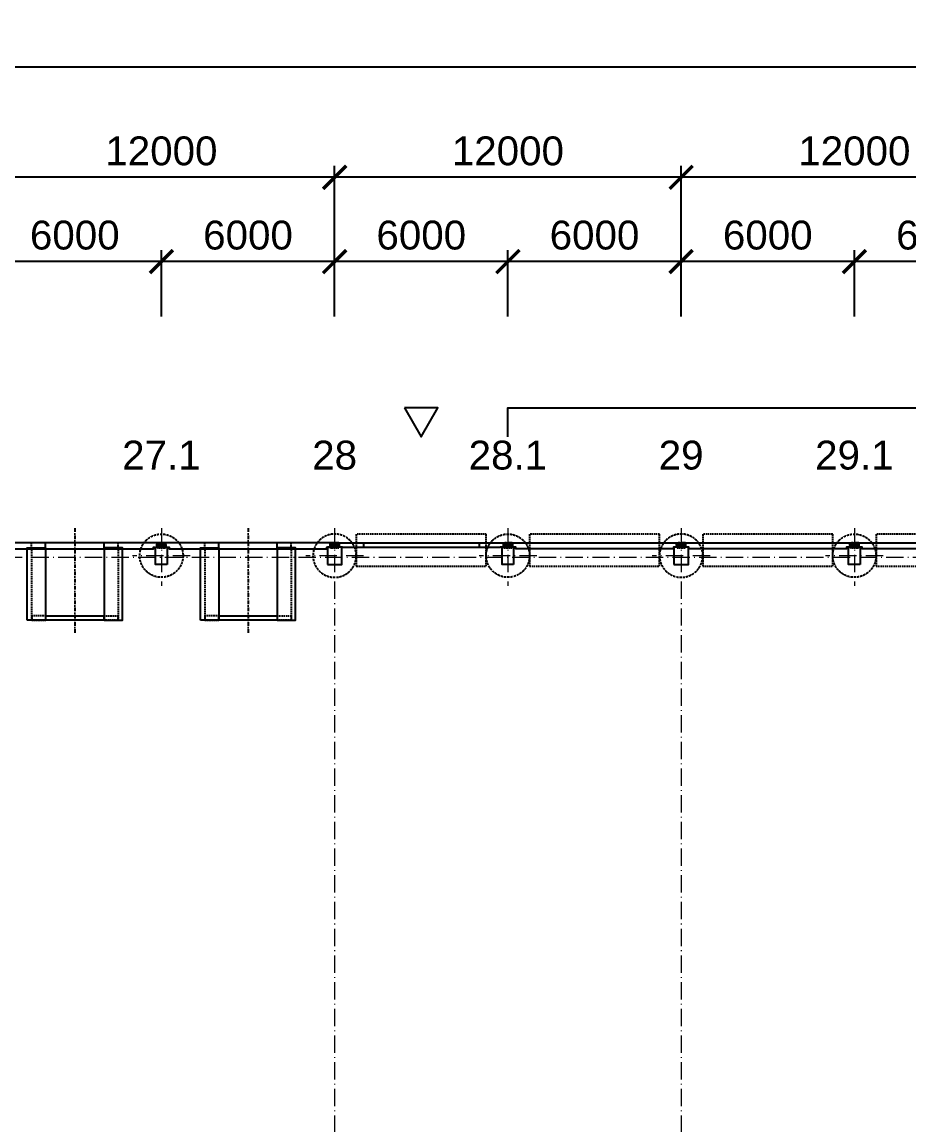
# Model space of a CAD drawing. Header units: millimetres. Extents: x 325046 to 1268204, y 1875583 to 2761998.
# Drawn here: x 1019254 to 1049968, y 2325574 to 2363789 of the extents above; entities that cross this region are included whole.
import ezdxf
from ezdxf.enums import TextEntityAlignment as Align

# ---------------------------------------------------------------- set-up
doc = ezdxf.new("R2010")
doc.units = ezdxf.units.MM
doc.header["$LTSCALE"] = 100
doc.header["$PDMODE"] = 65
for name, pattern in [('ACAD_ISO10W100', [18.5, 12, -3, 0.5, -3]), ('DASHDOT', [1, 0.5, -0.25, 0, -0.25]), ('DASHED', [0.75, 0.5, -0.25])]:
    doc.linetypes.add(name, pattern=pattern)
for name, color, linetype in [('005', 9, 'Continuous'), ('025', 1, 'Continuous'), ('035', 7, 'Continuous'), ('070', 6, 'Continuous'), ('KOTY', 2, 'Continuous'), ('Kóty osové', 5, 'Continuous')]:
    doc.layers.add(name, color=color, linetype=linetype)
doc.layers.add('Objekty - osy', color=5, linetype='ACAD_ISO10W100', lineweight=20)
doc.layers.add('Popis OS', color=7, linetype='Continuous', true_color=0xbd0a5d)
doc.layers.add('Příprava na dock', color=7, linetype='Continuous', true_color=0x616161)
doc.styles.add('ARIL-TENKÝ', font='arial.ttf')
doc.dimstyles.new('400', dxfattribs={"dimscale": 400, "dimtxt": 2.5, "dimasz": 2, "dimexe": 1, "dimexo": 12, "dimgap": 1, "dimtad": 1, "dimdec": 0, "dimzin": 0, "dimdsep": 46, "dimtxsty": 'ARIL-TENKÝ', "dimblk": 'ARCHTICK', "dimcen": 4, "dimdle": 1, "dimclrd": 256, "dimclre": 256, "dimclrt": 7, "dimadec": 0, "dimazin": 0, "dimtfac": 1, "dimtdec": 0, "dimtix": 1, "dimtofl": 0, "dimtmove": 0, "dimatfit": 0, "dimldrblk": 'OBLIQUE', "dimfxl": 1, "dimtolj": 1, "dimtzin": 0, "dimlwd": -1, "dimlwe": -1, "dimarcsym": 0})
pattern_1 = [(315, (5140985.628, -6588046.055), (22.09708691, 22.09708691), [])]
pattern_2 = [(45, (5086985.628, -4743861.954), (22.09708691, -22.09708691), [])]

# ---------------------------------------------------------------- blocks, each defined once
blk = doc.blocks.new('H1 PU')
at = {"layer": 'Příprava na dock', "linetype": 'DASHED', "ltscale": 1.5}
blk.add_circle((1537736, -4876565), 750, dxfattribs=at)
blk = doc.blocks.new('mustek')
at = {"layer": 'Příprava na dock', "linetype": 'DASHED'}
for p, q in [((-285791, -4473831), (-283291, -4473831)), ((-285791, -4476831), (-283291, -4476831))]:
    blk.add_line(p, q, dxfattribs=at)
at = {"layer": 'Příprava na dock'}
for points in [[(-285791, -4473681), (-285791, -4473681), (-285791, -4474316), (-283291, -4474316), (-283291, -4474316), (-283291, -4473681), (-283291, -4473681), (-283291, -4473681), (-285791, -4473681), (-285791, -4473681), (-285791, -4473681), (-285791, -4473681)], [(-283291, -4474326), (-283291, -4476336), (-283441, -4476336), (-283441, -4474326), (-283291, -4474326)], [(-283291, -4476981), (-283291, -4476981), (-283291, -4476981), (-283291, -4476981), (-285791, -4476981), (-285791, -4476981), (-285791, -4476981), (-285791, -4476981), (-285791, -4476981), (-285791, -4476346), (-283291, -4476346), (-283291, -4476981)]]:
    blk.add_lwpolyline(points, dxfattribs=at)
at = {"layer": 'Příprava na dock', "linetype": 'DASHED'}
for points in [[(-283441, -4474326), (-283441, -4473841), (-283291, -4473841), (-283291, -4474326)], [(-283441, -4476332), (-283441, -4476821), (-283291, -4476821), (-283291, -4476336)]]:
    blk.add_lwpolyline(points, dxfattribs=at)
at = {"layer": 'Příprava na dock', "linetype": 'DASHDOT', "ltscale": 2.5}
blk.add_lwpolyline([(-286471, -4475331), (-282791, -4475331)], dxfattribs=at)
blk = doc.blocks.new('_ARCHTICK')
at = {"color": 0, "linetype": 'ByBlock', "const_width": 0.15}
blk.add_lwpolyline([(-0.5, -0.5), (0.5, 0.5)], dxfattribs=at)
blk = doc.blocks.new('*D1407')
at = {"layer": 'Defpoints', "color": 0, "transparency": 16777216}
for p in [(1048079, 2355490), (1048079, 2348788), (1054079, 2348788)]:
    blk.add_point(p, dxfattribs=at)
at = {"layer": 'Kóty osové', "transparency": 16777216}
for p, q in [((1048079, 2353588), (1048079, 2355890)), ((1054079, 2353588), (1054079, 2355890)), ((1054479, 2355490), (1047679, 2355490))]:
    blk.add_line(p, q, dxfattribs=at)
at = {"layer": 'Kóty osové', "transparency": 16777216, "xscale": 800, "yscale": 800, "zscale": 800, "rotation": 180}
blk.add_blockref('_ARCHTICK', (1048079, 2355490), dxfattribs=at)
at = {"layer": 'Kóty osové', "transparency": 16777216, "xscale": 800, "yscale": 800, "zscale": 800}
blk.add_blockref('_ARCHTICK', (1054079, 2355490), dxfattribs=at)
at = {"layer": 'Kóty osové', "color": 7, "transparency": 16777216, "insert": (1051079, 2356401), "char_height": 1000, "attachment_point": 5, "style": 'ARIL-TENKÝ'}
blk.add_mtext('\\A1;6000', dxfattribs=at)
blk = doc.blocks.new('_Oblique')
at = {"color": 0, "lineweight": -2}
blk.add_line((-0.5, -0.5), (0.5, 0.5), dxfattribs=at)
blk = doc.blocks.new('*D1408')
at = {"layer": 'Defpoints', "color": 0, "transparency": 16777216}
for p in [(1042079, 2355490), (1042079, 2348788), (1048079, 2348788)]:
    blk.add_point(p, dxfattribs=at)
at = {"layer": 'Kóty osové', "transparency": 16777216}
for p, q in [((1042079, 2353588), (1042079, 2355890)), ((1048079, 2353588), (1048079, 2355890)), ((1048479, 2355490), (1041679, 2355490))]:
    blk.add_line(p, q, dxfattribs=at)
at = {"layer": 'Kóty osové', "transparency": 16777216, "xscale": 800, "yscale": 800, "zscale": 800, "rotation": 180}
blk.add_blockref('_ARCHTICK', (1042079, 2355490), dxfattribs=at)
at = {"layer": 'Kóty osové', "transparency": 16777216, "xscale": 800, "yscale": 800, "zscale": 800}
blk.add_blockref('_ARCHTICK', (1048079, 2355490), dxfattribs=at)
at = {"layer": 'Kóty osové', "color": 7, "transparency": 16777216, "insert": (1045079, 2356401), "char_height": 1000, "attachment_point": 5, "style": 'ARIL-TENKÝ'}
blk.add_mtext('\\A1;6000', dxfattribs=at)
blk = doc.blocks.new('*D1409')
at = {"layer": 'Defpoints', "color": 0, "transparency": 16777216}
for p in [(1036079, 2355490), (1036079, 2348788), (1042079, 2348788)]:
    blk.add_point(p, dxfattribs=at)
at = {"layer": 'Kóty osové', "transparency": 16777216}
for p, q in [((1036079, 2353588), (1036079, 2355890)), ((1042079, 2353588), (1042079, 2355890)), ((1042479, 2355490), (1035679, 2355490))]:
    blk.add_line(p, q, dxfattribs=at)
at = {"layer": 'Kóty osové', "transparency": 16777216, "xscale": 800, "yscale": 800, "zscale": 800, "rotation": 180}
blk.add_blockref('_ARCHTICK', (1036079, 2355490), dxfattribs=at)
at = {"layer": 'Kóty osové', "transparency": 16777216, "xscale": 800, "yscale": 800, "zscale": 800}
blk.add_blockref('_ARCHTICK', (1042079, 2355490), dxfattribs=at)
at = {"layer": 'Kóty osové', "color": 7, "transparency": 16777216, "insert": (1039079, 2356401), "char_height": 1000, "attachment_point": 5, "style": 'ARIL-TENKÝ'}
blk.add_mtext('\\A1;6000', dxfattribs=at)
blk = doc.blocks.new('*D1410')
at = {"layer": 'Defpoints', "color": 0, "transparency": 16777216}
for p in [(1030079, 2355490), (1030079, 2348788), (1036079, 2348788)]:
    blk.add_point(p, dxfattribs=at)
at = {"layer": 'Kóty osové', "transparency": 16777216}
for p, q in [((1030079, 2353588), (1030079, 2355890)), ((1036079, 2353588), (1036079, 2355890)), ((1036479, 2355490), (1029679, 2355490))]:
    blk.add_line(p, q, dxfattribs=at)
at = {"layer": 'Kóty osové', "transparency": 16777216, "xscale": 800, "yscale": 800, "zscale": 800, "rotation": 180}
blk.add_blockref('_ARCHTICK', (1030079, 2355490), dxfattribs=at)
at = {"layer": 'Kóty osové', "transparency": 16777216, "xscale": 800, "yscale": 800, "zscale": 800}
blk.add_blockref('_ARCHTICK', (1036079, 2355490), dxfattribs=at)
at = {"layer": 'Kóty osové', "color": 7, "transparency": 16777216, "insert": (1033079, 2356401), "char_height": 1000, "attachment_point": 5, "style": 'ARIL-TENKÝ'}
blk.add_mtext('\\A1;6000', dxfattribs=at)
blk = doc.blocks.new('*D1411')
at = {"layer": 'Defpoints', "color": 0, "transparency": 16777216}
for p in [(1024079, 2355490), (1024079, 2348788), (1030079, 2348788)]:
    blk.add_point(p, dxfattribs=at)
at = {"layer": 'Kóty osové', "transparency": 16777216}
for p, q in [((1024079, 2353588), (1024079, 2355890)), ((1030079, 2353588), (1030079, 2355890)), ((1030479, 2355490), (1023679, 2355490))]:
    blk.add_line(p, q, dxfattribs=at)
at = {"layer": 'Kóty osové', "transparency": 16777216, "xscale": 800, "yscale": 800, "zscale": 800, "rotation": 180}
blk.add_blockref('_ARCHTICK', (1024079, 2355490), dxfattribs=at)
at = {"layer": 'Kóty osové', "transparency": 16777216, "xscale": 800, "yscale": 800, "zscale": 800}
blk.add_blockref('_ARCHTICK', (1030079, 2355490), dxfattribs=at)
at = {"layer": 'Kóty osové', "color": 7, "transparency": 16777216, "insert": (1027079, 2356401), "char_height": 1000, "attachment_point": 5, "style": 'ARIL-TENKÝ'}
blk.add_mtext('\\A1;6000', dxfattribs=at)
blk = doc.blocks.new('*D1412')
at = {"layer": 'Defpoints', "color": 0, "transparency": 16777216}
for p in [(1018079, 2355490), (1018079, 2348788), (1024079, 2348788)]:
    blk.add_point(p, dxfattribs=at)
at = {"layer": 'Kóty osové', "transparency": 16777216}
for p, q in [((1018079, 2353588), (1018079, 2355890)), ((1024079, 2353588), (1024079, 2355890)), ((1024479, 2355490), (1017679, 2355490))]:
    blk.add_line(p, q, dxfattribs=at)
at = {"layer": 'Kóty osové', "transparency": 16777216, "xscale": 800, "yscale": 800, "zscale": 800, "rotation": 180}
blk.add_blockref('_ARCHTICK', (1018079, 2355490), dxfattribs=at)
at = {"layer": 'Kóty osové', "transparency": 16777216, "xscale": 800, "yscale": 800, "zscale": 800}
blk.add_blockref('_ARCHTICK', (1024079, 2355490), dxfattribs=at)
at = {"layer": 'Kóty osové', "color": 7, "transparency": 16777216, "insert": (1021079, 2356401), "char_height": 1000, "attachment_point": 5, "style": 'ARIL-TENKÝ'}
blk.add_mtext('\\A1;6000', dxfattribs=at)
blk = doc.blocks.new('*D1452')
at = {"layer": 'Defpoints', "color": 0, "transparency": 16777216}
for p in [(1018079, 2358409), (1030079, 2353588), (1018079, 2348908)]:
    blk.add_point(p, dxfattribs=at)
at = {"layer": 'Kóty osové', "transparency": 16777216}
for p, q in [((1018079, 2353708), (1018079, 2358809)), ((1030079, 2358388), (1030079, 2358809)), ((1030479, 2358409), (1017679, 2358409))]:
    blk.add_line(p, q, dxfattribs=at)
at = {"layer": 'Kóty osové', "transparency": 16777216, "xscale": 800, "yscale": 800, "zscale": 800, "rotation": 180}
blk.add_blockref('_ARCHTICK', (1018079, 2358409), dxfattribs=at)
at = {"layer": 'Kóty osové', "transparency": 16777216, "xscale": 800, "yscale": 800, "zscale": 800}
blk.add_blockref('_ARCHTICK', (1030079, 2358409), dxfattribs=at)
at = {"layer": 'Kóty osové', "color": 7, "transparency": 16777216, "insert": (1024079, 2359319), "char_height": 1000, "attachment_point": 5, "style": 'ARIL-TENKÝ'}
blk.add_mtext('\\A1;12000', dxfattribs=at)
blk = doc.blocks.new('*D1453')
at = {"layer": 'Defpoints', "color": 0, "transparency": 16777216}
for p in [(1030079, 2358409), (1042079, 2353588), (1030079, 2348908)]:
    blk.add_point(p, dxfattribs=at)
at = {"layer": 'Kóty osové', "transparency": 16777216}
for p, q in [((1030079, 2353708), (1030079, 2358809)), ((1042079, 2358388), (1042079, 2358809)), ((1042479, 2358409), (1029679, 2358409))]:
    blk.add_line(p, q, dxfattribs=at)
at = {"layer": 'Kóty osové', "transparency": 16777216, "xscale": 800, "yscale": 800, "zscale": 800, "rotation": 180}
blk.add_blockref('_ARCHTICK', (1030079, 2358409), dxfattribs=at)
at = {"layer": 'Kóty osové', "transparency": 16777216, "xscale": 800, "yscale": 800, "zscale": 800}
blk.add_blockref('_ARCHTICK', (1042079, 2358409), dxfattribs=at)
at = {"layer": 'Kóty osové', "color": 7, "transparency": 16777216, "insert": (1036079, 2359319), "char_height": 1000, "attachment_point": 5, "style": 'ARIL-TENKÝ'}
blk.add_mtext('\\A1;12000', dxfattribs=at)
blk = doc.blocks.new('*D1454')
at = {"layer": 'Defpoints', "color": 0, "transparency": 16777216}
for p in [(1042079, 2358409), (1054079, 2353588), (1042079, 2348908)]:
    blk.add_point(p, dxfattribs=at)
at = {"layer": 'Kóty osové', "transparency": 16777216}
for p, q in [((1042079, 2353708), (1042079, 2358809)), ((1054079, 2358388), (1054079, 2358809)), ((1054479, 2358409), (1041679, 2358409))]:
    blk.add_line(p, q, dxfattribs=at)
at = {"layer": 'Kóty osové', "transparency": 16777216, "xscale": 800, "yscale": 800, "zscale": 800, "rotation": 180}
blk.add_blockref('_ARCHTICK', (1042079, 2358409), dxfattribs=at)
at = {"layer": 'Kóty osové', "transparency": 16777216, "xscale": 800, "yscale": 800, "zscale": 800}
blk.add_blockref('_ARCHTICK', (1054079, 2358409), dxfattribs=at)
at = {"layer": 'Kóty osové', "color": 7, "transparency": 16777216, "insert": (1048079, 2359319), "char_height": 1000, "attachment_point": 5, "style": 'ARIL-TENKÝ'}
blk.add_mtext('\\A1;12000', dxfattribs=at)
blk = doc.blocks.new('ZN9')
at = {"layer": '005'}
h = blk.add_hatch(dxfattribs=at)
h.set_pattern_fill('ANSI31', color=256, scale=250, angle=360)
h.set_pattern_definition([(45, (2111220.89, -1291173.425), (-22.09708691, 22.09708691), [])])
edge = h.paths.add_edge_path()
edge.add_line((1126159, -5545650), (1126269, -5545650))
edge.add_line((1126269, -5545650), (1126269, -5545770))
edge.add_line((1126259, -5545770), (1126149, -5545770))
edge.add_line((1126149, -5545770), (1126149, -5545650))
h = blk.add_hatch(dxfattribs=at)
h.set_pattern_fill('ANSI31', color=256, scale=250, angle=360)
h.set_pattern_definition([(315, (2111220.89, -9806087.146), (-22.09708691, -22.09708691), [])])
edge = h.paths.add_edge_path()
edge.add_line((1126159, -5551610), (1126269, -5551610))
edge.add_line((1126269, -5551610), (1126269, -5551490))
edge.add_line((1126259, -5551490), (1126149, -5551490))
edge.add_line((1126149, -5551490), (1126149, -5551610))
at = {"layer": '005', "linetype": 'DASHDOT'}
for points in [[(1126099, -5545710), (1126319, -5545710)], [(1126209, -5545600), (1126209, -5545820)], [(1126099, -5551550), (1126319, -5551550)], [(1126209, -5551660), (1126209, -5551440)]]:
    blk.add_lwpolyline(points, dxfattribs=at)
at = {"layer": '025'}
for points in [[(1126149, -5545650), (1126269, -5545650), (1126269, -5545770), (1126149, -5545770), (1126149, -5545650)], [(1126149, -5551610), (1126269, -5551610), (1126269, -5551490), (1126149, -5551490), (1126149, -5551610)]]:
    blk.add_lwpolyline(points, dxfattribs=at)
at = {"layer": '035', "ltscale": 0.5}
blk.add_lwpolyline([(1126139, -5551620), (1126139, -5545640), (1126279, -5545640), (1126279, -5545900), (1126339, -5545900), (1126339, -5551360), (1126279, -5551360), (1126279, -5551620)], close=True, dxfattribs=at)
at = {"layer": '035'}
for points in [[(1126139, -5545640), (1126279, -5545640), (1126279, -5545780), (1126139, -5545780)], [(1126139, -5551620), (1126279, -5551620), (1126279, -5551480), (1126139, -5551480)]]:
    blk.add_lwpolyline(points, close=True, dxfattribs=at)
for points in [[(1126149, -5545770), (1126139, -5545770)], [(1126149, -5545770), (1126139, -5545770)], [(1126269, -5545770), (1126279, -5545770)], [(1126269, -5545770), (1126279, -5545770)], [(1126339, -5547615), (1126139, -5547615)], [(1126339, -5549645), (1126139, -5549645)], [(1126149, -5551490), (1126139, -5551490)], [(1126149, -5551490), (1126139, -5551490)], [(1126269, -5551490), (1126279, -5551490)], [(1126269, -5551490), (1126279, -5551490)]]:
    blk.add_lwpolyline(points, dxfattribs=at)
at = {"layer": '035', "linetype": 'DASHED'}
for points in [[(1126339, -5547130), (1126139, -5547130)], [(1126339, -5550130), (1126139, -5550130)]]:
    blk.add_lwpolyline(points, dxfattribs=at)
blk = doc.blocks.new('ZN15.1_PU')
at = {"layer": '005'}
h = blk.add_hatch(dxfattribs=at)
h.set_pattern_fill('ANSI31', color=256, scale=250, angle=270)
h.set_pattern_definition(pattern_1)
edge = h.paths.add_edge_path()
edge.add_line((880549, -5602975), (880549, -5603094))
edge.add_line((880549, -5603094), (880669, -5603094))
edge.add_line((880669, -5603093), (880669, -5602974))
edge.add_line((880669, -5602974), (880549, -5602974))
h = blk.add_hatch(dxfattribs=at)
h.set_pattern_fill('ANSI31', color=256, scale=250, angle=270)
h.set_pattern_definition(pattern_1)
edge = h.paths.add_edge_path()
edge.add_line((886509, -5602984), (886509, -5603094))
edge.add_line((886509, -5603094), (886389, -5603094))
edge.add_line((886389, -5603084), (886389, -5602974))
edge.add_line((886389, -5602974), (886509, -5602974))
at = {"layer": '005', "linetype": 'DASHDOT'}
for points in [[(880499, -5603034), (880719, -5603034)], [(880609, -5602924), (880609, -5603144)], [(886559, -5603034), (886339, -5603034)], [(886449, -5602924), (886449, -5603144)]]:
    blk.add_lwpolyline(points, dxfattribs=at)
at = {"layer": '025', "linetype": 'DASHED'}
blk.add_lwpolyline([(885779, -5602664), (881279, -5602664), (881279, -5603764), (885779, -5603764)], close=True, dxfattribs=at)
at = {"layer": '025'}
for points in [[(880549, -5602974), (880549, -5603094), (880669, -5603094), (880669, -5602974), (880549, -5602974)], [(886509, -5602974), (886509, -5603094), (886389, -5603094), (886389, -5602974), (886509, -5602974)]]:
    blk.add_lwpolyline(points, dxfattribs=at)
at = {"layer": '035', "ltscale": 0.5}
blk.add_lwpolyline([(880539, -5602964), (886519, -5602964), (886519, -5603104), (886259, -5603104), (886259, -5603124), (880799, -5603124), (880799, -5603104), (880539, -5603104)], close=True, dxfattribs=at)
at = {"layer": '035'}
for points in [[(880539, -5602964), (880539, -5603104), (880679, -5603104), (880679, -5602964)], [(886519, -5602964), (886519, -5603104), (886379, -5603104), (886379, -5602964)]]:
    blk.add_lwpolyline(points, close=True, dxfattribs=at)
for points in [[(880669, -5602974), (880669, -5602964)], [(880669, -5602974), (880669, -5602964)], [(880669, -5603094), (880669, -5603104)], [(880669, -5603094), (880669, -5603104)], [(881529, -5602964), (881529, -5603124)], [(885529, -5602964), (885529, -5603124)], [(886389, -5602974), (886389, -5602964)], [(886389, -5602974), (886389, -5602964)], [(886389, -5603094), (886389, -5603104)], [(886389, -5603094), (886389, -5603104)]]:
    blk.add_lwpolyline(points, dxfattribs=at)
blk = doc.blocks.new('ZN205')
at = {"layer": '005'}
h = blk.add_hatch(dxfattribs=at)
h.set_pattern_fill('ANSI31', color=256, scale=250, angle=90)
h.set_pattern_definition(pattern_2)
edge = h.paths.add_edge_path()
edge.add_line((826549, -5728933), (826549, -5728814))
edge.add_line((826549, -5728814), (826669, -5728814))
edge.add_line((826669, -5728815), (826669, -5728934))
edge.add_line((826669, -5728934), (826549, -5728934))
h = blk.add_hatch(dxfattribs=at)
h.set_pattern_fill('ANSI31', color=256, scale=250, angle=90)
h.set_pattern_definition(pattern_2)
edge = h.paths.add_edge_path()
edge.add_line((832509, -5728924), (832509, -5728814))
edge.add_line((832509, -5728814), (832389, -5728814))
edge.add_line((832389, -5728824), (832389, -5728934))
edge.add_line((832389, -5728934), (832509, -5728934))
at = {"layer": '005', "linetype": 'DASHDOT'}
for points in [[(826499, -5728874), (826719, -5728874)], [(826609, -5728984), (826609, -5728764)], [(832559, -5728874), (832339, -5728874)], [(832449, -5728984), (832449, -5728764)]]:
    blk.add_lwpolyline(points, dxfattribs=at)
at = {"layer": '025', "linetype": 'DASHED'}
blk.add_lwpolyline([(831779, -5729244), (827279, -5729244), (827279, -5728144), (831779, -5728144)], close=True, dxfattribs=at)
at = {"layer": '025'}
for points in [[(826549, -5728934), (826549, -5728814), (826669, -5728814), (826669, -5728934), (826549, -5728934)], [(832509, -5728934), (832509, -5728814), (832389, -5728814), (832389, -5728934), (832509, -5728934)]]:
    blk.add_lwpolyline(points, dxfattribs=at)
at = {"layer": '035', "ltscale": 0.5}
blk.add_lwpolyline([(826539, -5728944), (832519, -5728944), (832519, -5728804), (832259, -5728804), (832259, -5728744), (826799, -5728744), (826799, -5728804), (826539, -5728804)], close=True, dxfattribs=at)
at = {"layer": '035'}
for points in [[(826539, -5728944), (826539, -5728804), (826679, -5728804), (826679, -5728944)], [(832519, -5728944), (832519, -5728804), (832379, -5728804), (832379, -5728944)]]:
    blk.add_lwpolyline(points, close=True, dxfattribs=at)
for points in [[(826669, -5728814), (826669, -5728804)], [(826669, -5728814), (826669, -5728804)], [(832389, -5728814), (832389, -5728804)], [(832389, -5728814), (832389, -5728804)], [(826669, -5728934), (826669, -5728944)], [(826669, -5728934), (826669, -5728944)], [(832389, -5728934), (832389, -5728944)], [(832389, -5728934), (832389, -5728944)]]:
    blk.add_lwpolyline(points, dxfattribs=at)
blk = doc.blocks.new('*D1562')
at = {"layer": 'Defpoints', "color": 0, "transparency": 16777216}
for p in [(705684, 2362222), (705684, 2345719), (1078474, 2345719)]:
    blk.add_point(p, dxfattribs=at)
at = {"layer": 'Kóty osové', "transparency": 16777216}
for p, q in [((705684, 2350519), (705684, 2362622)), ((1078474, 2350519), (1078474, 2362622)), ((1078874, 2362222), (705284, 2362222))]:
    blk.add_line(p, q, dxfattribs=at)
at = {"layer": 'Kóty osové', "transparency": 16777216, "xscale": 800, "yscale": 800, "zscale": 800, "rotation": 180}
blk.add_blockref('_ARCHTICK', (705684, 2362222), dxfattribs=at)
at = {"layer": 'Kóty osové', "transparency": 16777216, "xscale": 800, "yscale": 800, "zscale": 800}
blk.add_blockref('_ARCHTICK', (1078474, 2362222), dxfattribs=at)
at = {"layer": 'Kóty osové', "color": 7, "transparency": 16777216, "insert": (892079, 2363133), "char_height": 1000, "attachment_point": 5, "style": 'ARIL-TENKÝ'}
blk.add_mtext('\\A1;372790', dxfattribs=at)

msp = doc.modelspace()

# ---------------------------------------------------------------- linework, layer by layer
at = {"layer": '025', "linetype": 'DASHED', "ltscale": 0.8}
for points in [[(1024218.7, 2345571.1), (1024218.7, 2345579.1), (1023938.7, 2345579.1), (1023938.7, 2345571.1)], [(1024218.7, 2345571.1), (1024218.7, 2345579.1), (1023938.7, 2345579.1), (1023938.7, 2345571.1)], [(1030218.7, 2345571.1), (1030218.7, 2345579.1), (1029938.7, 2345579.1), (1029938.7, 2345571.1)], [(1030218.7, 2345571.1), (1030218.7, 2345579.1), (1029938.7, 2345579.1), (1029938.7, 2345571.1)], [(1036218.7, 2345571.1), (1036218.7, 2345579.1), (1035938.7, 2345579.1), (1035938.7, 2345571.1)], [(1036218.7, 2345571.1), (1036218.7, 2345579.1), (1035938.7, 2345579.1), (1035938.7, 2345571.1)], [(1042218.7, 2345571.1), (1042218.7, 2345579.1), (1041938.7, 2345579.1), (1041938.7, 2345571.1)], [(1042218.7, 2345571.1), (1042218.7, 2345579.1), (1041938.7, 2345579.1), (1041938.7, 2345571.1)], [(1048218.7, 2345571.1), (1048218.7, 2345579.1), (1047938.7, 2345579.1), (1047938.7, 2345571.1)], [(1048218.7, 2345571.1), (1048218.7, 2345579.1), (1047938.7, 2345579.1), (1047938.7, 2345571.1)]]:
    msp.add_lwpolyline(points, close=True, dxfattribs=at)
at = {"layer": '035', "linetype": 'DASHED', "ltscale": 0.8}
for points in [[(1023928.7, 2345599.1), (1023938.7, 2345579.1), (1024218.7, 2345579.1), (1024228.7, 2345599.1)], [(1023928.7, 2345599.1), (1023938.7, 2345579.1), (1024218.7, 2345579.1), (1024228.7, 2345599.1)], [(1029928.7, 2345599.1), (1029938.7, 2345579.1), (1030218.7, 2345579.1), (1030228.7, 2345599.1)], [(1029928.7, 2345599.1), (1029938.7, 2345579.1), (1030218.7, 2345579.1), (1030228.7, 2345599.1)], [(1035928.7, 2345599.1), (1035938.7, 2345579.1), (1036218.7, 2345579.1), (1036228.7, 2345599.1)], [(1035928.7, 2345599.1), (1035938.7, 2345579.1), (1036218.7, 2345579.1), (1036228.7, 2345599.1)], [(1041928.7, 2345599.1), (1041938.7, 2345579.1), (1042218.7, 2345579.1), (1042228.7, 2345599.1)], [(1041928.7, 2345599.1), (1041938.7, 2345579.1), (1042218.7, 2345579.1), (1042228.7, 2345599.1)], [(1047928.7, 2345599.1), (1047938.7, 2345579.1), (1048218.7, 2345579.1), (1048228.7, 2345599.1)], [(1047928.7, 2345599.1), (1047938.7, 2345579.1), (1048218.7, 2345579.1), (1048228.7, 2345599.1)]]:
    msp.add_lwpolyline(points, dxfattribs=at)
at = {"layer": '070', "ltscale": 0.5}
for points in [[(1024278.7, 2344999.1), (1023878.7, 2344999.1), (1023878.7, 2345599.1), (1024278.7, 2345599.1)], [(1029828.7, 2344999.1), (1030328.7, 2344999.1), (1030328.7, 2345599.1), (1029828.7, 2345599.1)], [(1036278.7, 2344999.1), (1035878.7, 2344999.1), (1035878.7, 2345599.1), (1036278.7, 2345599.1)], [(1041828.7, 2344999.1), (1042328.7, 2344999.1), (1042328.7, 2345599.1), (1041828.7, 2345599.1)], [(1048278.7, 2344999.1), (1047878.7, 2344999.1), (1047878.7, 2345599.1), (1048278.7, 2345599.1)]]:
    msp.add_lwpolyline(points, close=True, dxfattribs=at)
at = {"layer": 'Defpoints', "color": 4}
msp.add_lwpolyline([(1032501.3, 2350421.4), (1033078.7, 2349421.4), (1033656, 2350421.4)], close=True, dxfattribs=at)
msp.add_lwpolyline([(1036078.7, 2349421.4), (1036078.7, 2350421.4), (1078078.7, 2350421.4), (1078078.7, 2349421.4)], dxfattribs=at)
at = {"layer": 'Objekty - osy', "ltscale": 0.5}
for points in [[(1024078.7, 2346249.1), (1024078.7, 2344249.1)], [(1030078.7, 2346249.1), (1030078.7, 2296249.1)], [(1036078.7, 2346249.1), (1036078.7, 2344249.1)], [(1042078.7, 2346249.1), (1042078.7, 2296249.1)], [(1048078.7, 2346249.1), (1048078.7, 2344249.1)], [(1025078.7, 2345299.1), (1023078.7, 2345299.1)], [(1031078.7, 2345299.1), (1029078.7, 2345299.1)], [(1037078.7, 2345299.1), (1035078.7, 2345299.1)], [(1043078.7, 2345299.1), (1041078.7, 2345299.1)], [(1049078.7, 2345299.1), (1047078.7, 2345299.1)], [(705078.7, 2345249.1), (1079078.7, 2345249.1)]]:
    msp.add_lwpolyline(points, dxfattribs=at)

# ---------------------------------------------------------------- block references
at = {"layer": '005', "rotation": 90.00000000000006}
for p in [(-3852486.3, 807563.2), (-3840486.3, 807563.2), (-3828486.3, 807563.2)]:
    msp.add_blockref('H1 PU', p, dxfattribs=at)
at = {"layer": '005', "xscale": -1}
for p, rotation in [((-3846486.3, 3883035), 89.99999999999984), ((-3834486.3, 3883035), 89.99999999999993)]:
    msp.add_blockref('H1 PU', p, dxfattribs=dict(at, rotation=rotation))
at = {"layer": '035', "rotation": 270}
for p in [(5496409.4, 2059777.8), (5502409.4, 2059777.8)]:
    msp.add_blockref('mustek', p, dxfattribs=at)
at = {"layer": 'KOTY', "xscale": -1}
for name, p, rotation in [('ZN9', (-4527551.6, 3471877.9), 89.99999999999977), ('ZN9', (-4521551.6, 3471877.9), 89.99999999999977), ('ZN205', (209549.9, -3383204.9), 180), ('ZN205', (215549.9, -3383204.9), 180), ('ZN205', (221549.9, -3383204.9), 180)]:
    msp.add_blockref(name, p, dxfattribs=dict(at, rotation=rotation))
at = {"layer": 'KOTY'}
msp.add_blockref('ZN15.1_PU', (149549.9, 7948703.1), dxfattribs=at)

# ---------------------------------------------------------------- texts
at = {"layer": 'Popis OS', "linetype": 'ByBlock', "style": 'ARIL-TENKÝ'}
for s, p in [('27.1', (1024078.7, 2348784.1)), ('28', (1030078.7, 2348784.1)), ('28.1', (1036078.7, 2348784.1)), ('29', (1042078.7, 2348784.1)), ('29.1', (1048078.7, 2348784.1))]:
    msp.add_text(s, height=1000, dxfattribs=at).set_placement(p, align=Align.MIDDLE_CENTER)

# ---------------------------------------------------------------- dimensions: what is measured, and where the dimension line sits
at = {"layer": 'Kóty osové'}
for base, p1, p2, picture, middle in [((705683.7, 2362222.2), (1078473.7, 2345719.1), (705683.7, 2345719.1), '*D1562', (892078.7, 2363133.1)), ((1018078.7, 2358408.8), (1030078.7, 2353587.9), (1018078.7, 2348907.9), '*D1452', (1024078.7, 2359319.3)), ((1030078.7, 2358408.8), (1042078.7, 2353587.9), (1030078.7, 2348907.9), '*D1453', (1036078.7, 2359319.3)), ((1042078.7, 2358408.8), (1054078.7, 2353587.9), (1042078.7, 2348907.9), '*D1454', (1048078.7, 2359319.3)), ((1018078.7, 2355490), (1024078.7, 2348787.9), (1018078.7, 2348787.9), '*D1412', (1021078.7, 2356400.6)), ((1024078.7, 2355490), (1030078.7, 2348787.9), (1024078.7, 2348787.9), '*D1411', (1027078.7, 2356400.6)), ((1030078.7, 2355490), (1036078.7, 2348787.9), (1030078.7, 2348787.9), '*D1410', (1033078.7, 2356400.6)), ((1036078.7, 2355490), (1042078.7, 2348787.9), (1036078.7, 2348787.9), '*D1409', (1039078.7, 2356400.6)), ((1042078.7, 2355490), (1048078.7, 2348787.9), (1042078.7, 2348787.9), '*D1408', (1045078.7, 2356400.6)), ((1048078.7, 2355490), (1054078.7, 2348787.9), (1048078.7, 2348787.9), '*D1407', (1051078.7, 2356400.6))]:
    dim = msp.add_linear_dim(base=base, p1=p1, p2=p2, dimstyle='400', override={"dimtmove": 1}, dxfattribs=at)
    dim.commit()
    dim.dimension.update_dxf_attribs({"geometry": picture, "text_midpoint": middle})

doc.saveas('drawing.dxf')
